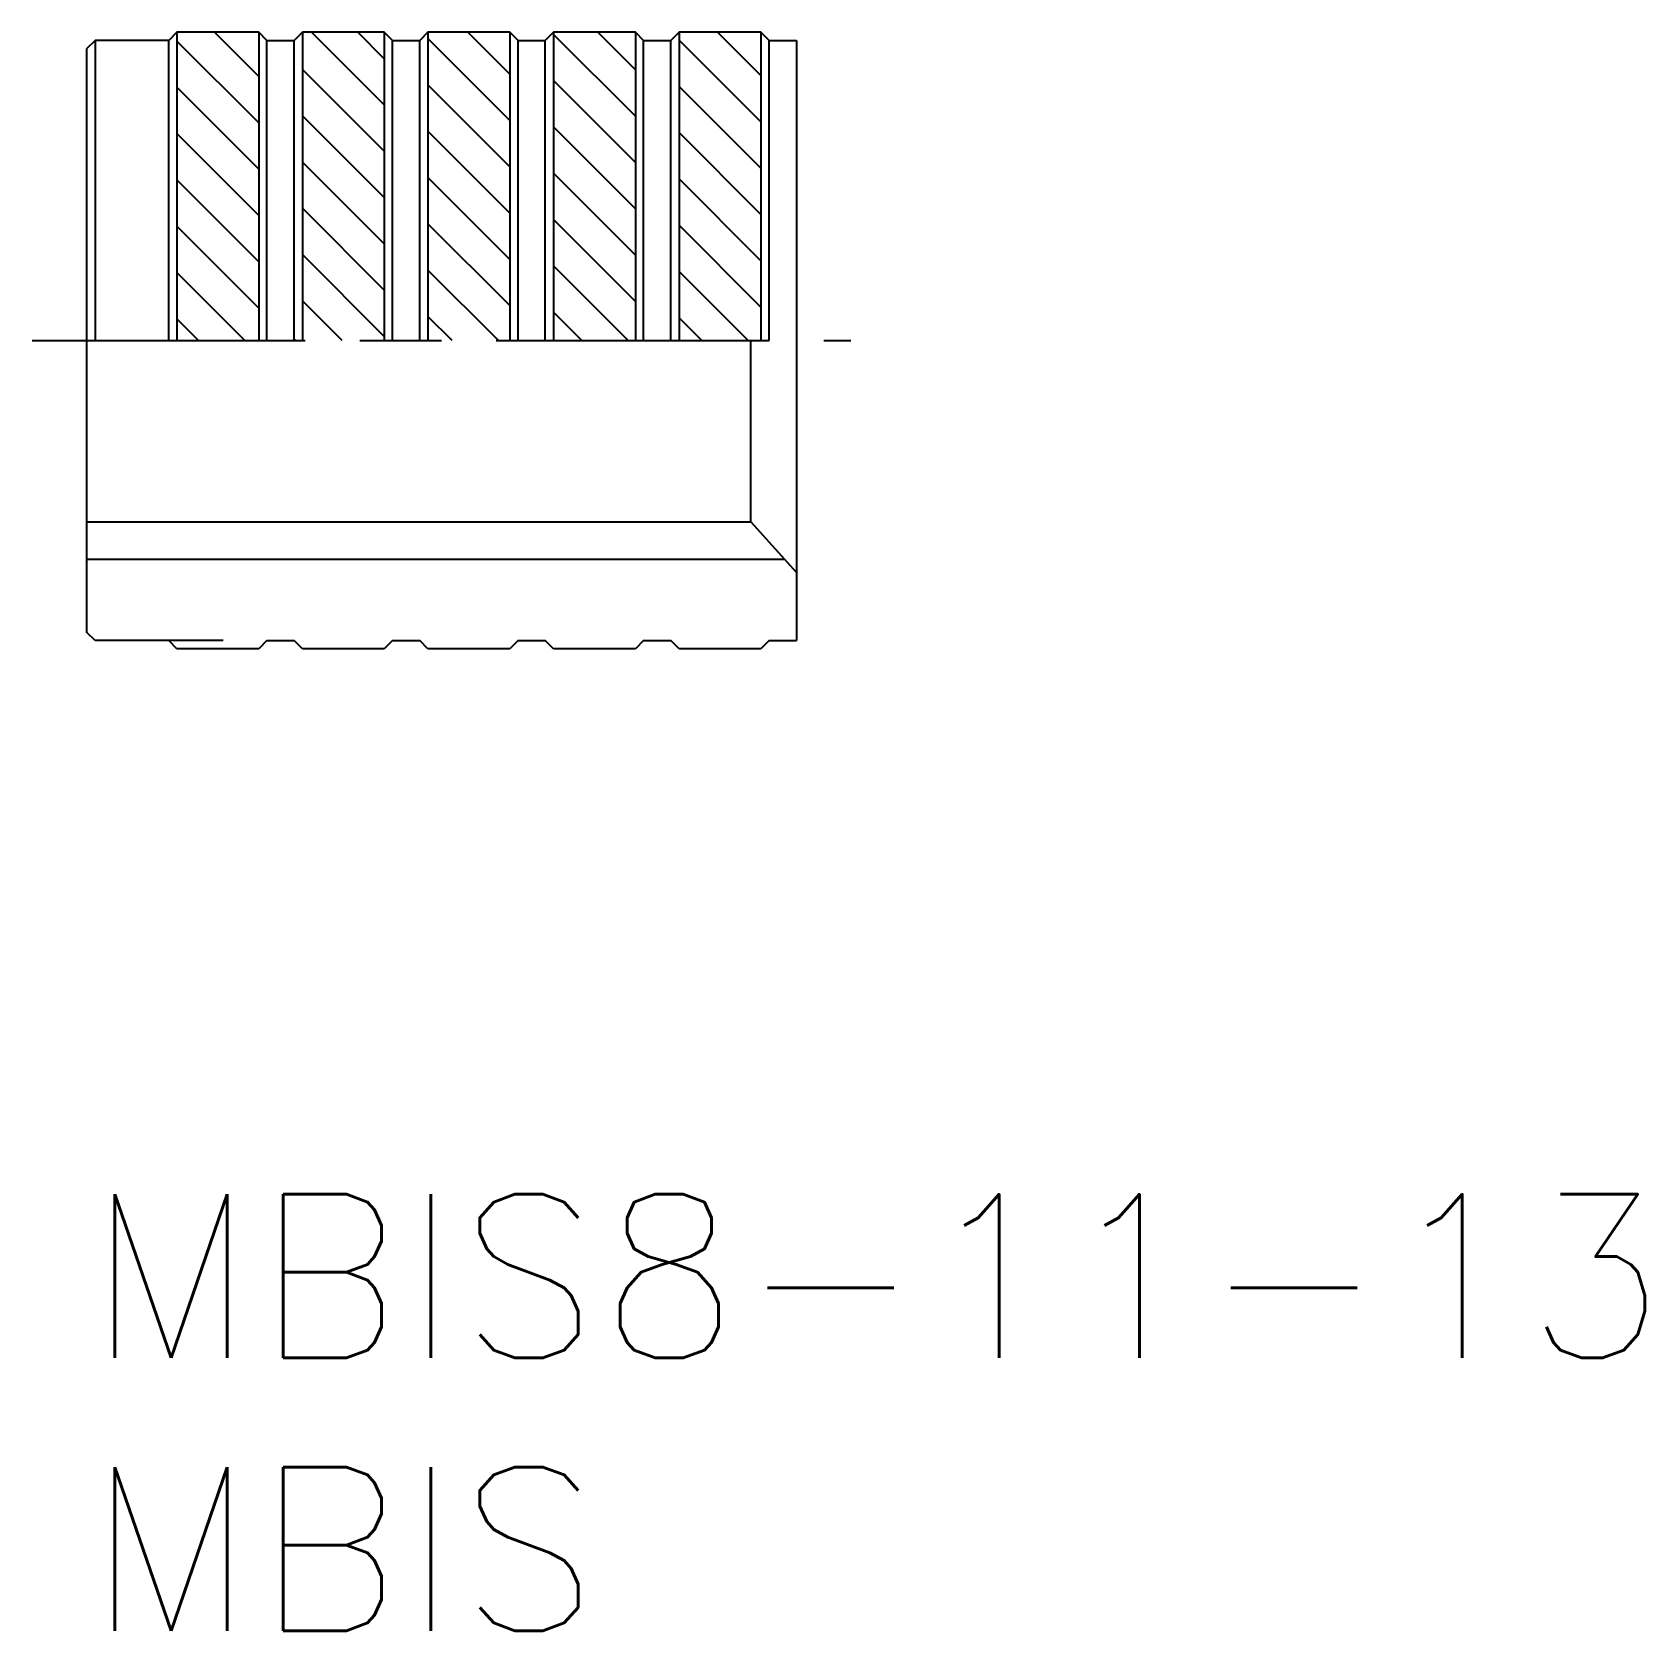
# Model space of a CAD drawing. Extents: x -1 to 28.5, y -8 to 21.3.
import ezdxf

# ---------------------------------------------------------------- set-up
doc = ezdxf.new("R2010")
doc.units = 0
doc.header["$LTSCALE"] = 0.5
doc.linetypes.add('CENTER', pattern=[50.8, 31.75, -6.35, 6.35, -6.35])
doc.linetypes.add('DASHDOT', pattern=[17, 10, -2, 3, -2])
for name, color, linetype in [('MSM_CENTER', 1, 'CENTER'), ('MSM_CONTINUOUS', 7, 'CONTINUOUS'), ('MSM_NARROW', 5, 'CONTINUOUS'), ('MSM_PART_NUMBER', 7, 'CONTINUOUS')]:
    doc.layers.add(name, color=color, linetype=linetype)
doc.styles.get("Standard").update_dxf_attribs({"font": 'txt.shx', "height": 3, "bigfont": 'bigfont.shx'})

msp = doc.modelspace()

# ---------------------------------------------------------------- linework, layer by layer
at = {"layer": 'MSM_CENTER', "linetype": 'DASHDOT'}
msp.add_line((-1, 15.65), (14, 15.65), dxfattribs=at)
at = {"layer": 'MSM_CONTINUOUS'}
for p, q in [((1.65, 21.3), (1.5, 21.15)), ((3.15, 21.3), (1.65, 21.3)), ((1.65, 21.3), (1.65, 15.65)), ((3.15, 20.488), (2.338, 21.3)), ((3.3, 21.15), (3.15, 21.3)), ((3.15, 21.3), (3.15, 15.65)), ((3.95, 21.3), (3.8, 21.15)), ((5.45, 21.3), (3.95, 21.3)), ((3.95, 21.3), (3.95, 15.65)), ((5.45, 19.967), (4.117, 21.3)), ((5.45, 20.815), (4.965, 21.3)), ((5.6, 21.15), (5.45, 21.3)), ((5.45, 21.3), (5.45, 15.65)), ((6.25, 21.3), (6.1, 21.15)), ((7.75, 21.3), (6.25, 21.3)), ((6.25, 21.3), (6.25, 15.65)), ((7.75, 20.531), (6.981, 21.3)), ((7.9, 21.15), (7.75, 21.3)), ((7.75, 21.3), (7.75, 15.65)), ((8.55, 21.3), (8.4, 21.15)), ((10.05, 21.3), (8.55, 21.3)), ((8.55, 21.3), (8.55, 15.65)), ((10.05, 20.61), (9.36, 21.3)), ((10.2, 21.15), (10.05, 21.3)), ((10.05, 21.3), (10.05, 15.65)), ((10.85, 21.3), (10.7, 21.15)), ((12.35, 21.3), (10.85, 21.3)), ((10.85, 21.3), (10.85, 15.65)), ((12.35, 20.505), (11.555, 21.3)), ((12.5, 21.15), (12.35, 21.3)), ((12.35, 21.3), (12.35, 15.65)), ((0.15, 21.15), (0, 21)), ((0, 10.3), (0, 21)), ((1.5, 21.15), (0.15, 21.15)), ((0.15, 21.15), (0.15, 15.65)), ((1.5, 15.65), (1.5, 21.15)), ((3.15, 19.639), (1.65, 21.139)), ((3.3, 21.15), (3.8, 21.15)), ((3.3, 15.65), (3.3, 21.15)), ((3.8, 15.65), (3.8, 21.15)), ((5.6, 21.15), (6.1, 21.15)), ((5.6, 15.65), (5.6, 21.15)), ((6.1, 15.65), (6.1, 21.15)), ((7.75, 19.683), (6.25, 21.183)), ((7.9, 21.15), (8.4, 21.15)), ((7.9, 15.65), (7.9, 21.15)), ((8.4, 15.65), (8.4, 21.15)), ((10.05, 19.761), (8.564, 21.247)), ((10.2, 21.15), (10.7, 21.15)), ((10.2, 15.65), (10.2, 21.15)), ((10.7, 15.65), (10.7, 21.15)), ((12.35, 19.657), (10.85, 21.157)), ((12.5, 21.15), (13, 21.15)), ((12.5, 15.65), (12.5, 21.15)), ((13, 21.15), (13, 10.15)), ((5.45, 19.118), (3.95, 20.618)), ((10.05, 18.913), (8.55, 20.413)), ((3.15, 18.791), (1.65, 20.291)), ((7.75, 18.834), (6.25, 20.334)), ((12.35, 18.808), (10.85, 20.308)), ((5.45, 18.27), (3.95, 19.77)), ((10.05, 18.064), (8.55, 19.564)), ((3.15, 17.942), (1.65, 19.442)), ((7.75, 17.986), (6.25, 19.486)), ((12.35, 17.96), (10.85, 19.46)), ((5.45, 17.421), (3.95, 18.921)), ((7.75, 17.137), (6.25, 18.637)), ((10.05, 17.215), (8.55, 18.715)), ((3.15, 17.093), (1.65, 18.593)), ((12.35, 17.111), (10.85, 18.611)), ((5.45, 16.573), (3.95, 18.073)), ((3.15, 16.245), (1.65, 17.745)), ((7.75, 16.289), (6.25, 17.789)), ((10.05, 16.367), (8.55, 17.867)), ((12.35, 16.263), (10.85, 17.763)), ((5.45, 15.724), (3.95, 17.224)), ((2.896, 15.65), (1.65, 16.896)), ((7.54, 15.65), (6.25, 16.94)), ((9.918, 15.65), (8.55, 17.018)), ((12.114, 15.65), (10.85, 16.914)), ((4.675, 15.65), (3.95, 16.375)), ((2.048, 15.65), (1.65, 16.048)), ((6.691, 15.65), (6.25, 16.091)), ((9.07, 15.65), (8.55, 16.17)), ((11.265, 15.65), (10.85, 16.065)), ((3.827, 15.65), (3.8, 15.677)), ((12.166, 12.326), (12.166, 15.652)), ((0, 12.326), (12.166, 12.326)), ((12.166, 12.326), (13, 11.397)), ((0.15, 10.15), (0, 10.3)), ((2.5, 10.15), (0.15, 10.15)), ((1.65, 10), (1.5, 10.15)), ((3.3, 10.15), (3.15, 10)), ((3.3, 10.15), (3.8, 10.15)), ((3.95, 10), (3.8, 10.15)), ((5.6, 10.15), (5.45, 10)), ((5.6, 10.15), (6.1, 10.15)), ((6.25, 10), (6.1, 10.15)), ((7.9, 10.15), (7.75, 10)), ((7.9, 10.15), (8.4, 10.15)), ((8.55, 10), (8.4, 10.15)), ((10.2, 10.15), (10.05, 10)), ((10.2, 10.15), (10.7, 10.15)), ((10.85, 10), (10.7, 10.15)), ((12.5, 10.15), (12.35, 10)), ((12.5, 10.15), (13, 10.15)), ((3.15, 10), (1.65, 10)), ((5.45, 10), (3.95, 10)), ((7.75, 10), (6.25, 10)), ((10.05, 10), (8.55, 10)), ((12.35, 10), (10.85, 10))]:
    msp.add_line(p, q, dxfattribs=at)
at = {"layer": 'MSM_NARROW', "linetype": 'CONTINUOUS'}
msp.add_line((0, 11.643), (12.78, 11.643), dxfattribs=at)

# ---------------------------------------------------------------- texts
at = {"layer": 'MSM_PART_NUMBER'}
for s, p in [('MBIS8-11-13', (0, -3)), ('MBIS', (0, -8))]:
    msp.add_text(s, height=3, dxfattribs=at).set_placement(p)

doc.saveas('drawing.dxf')
